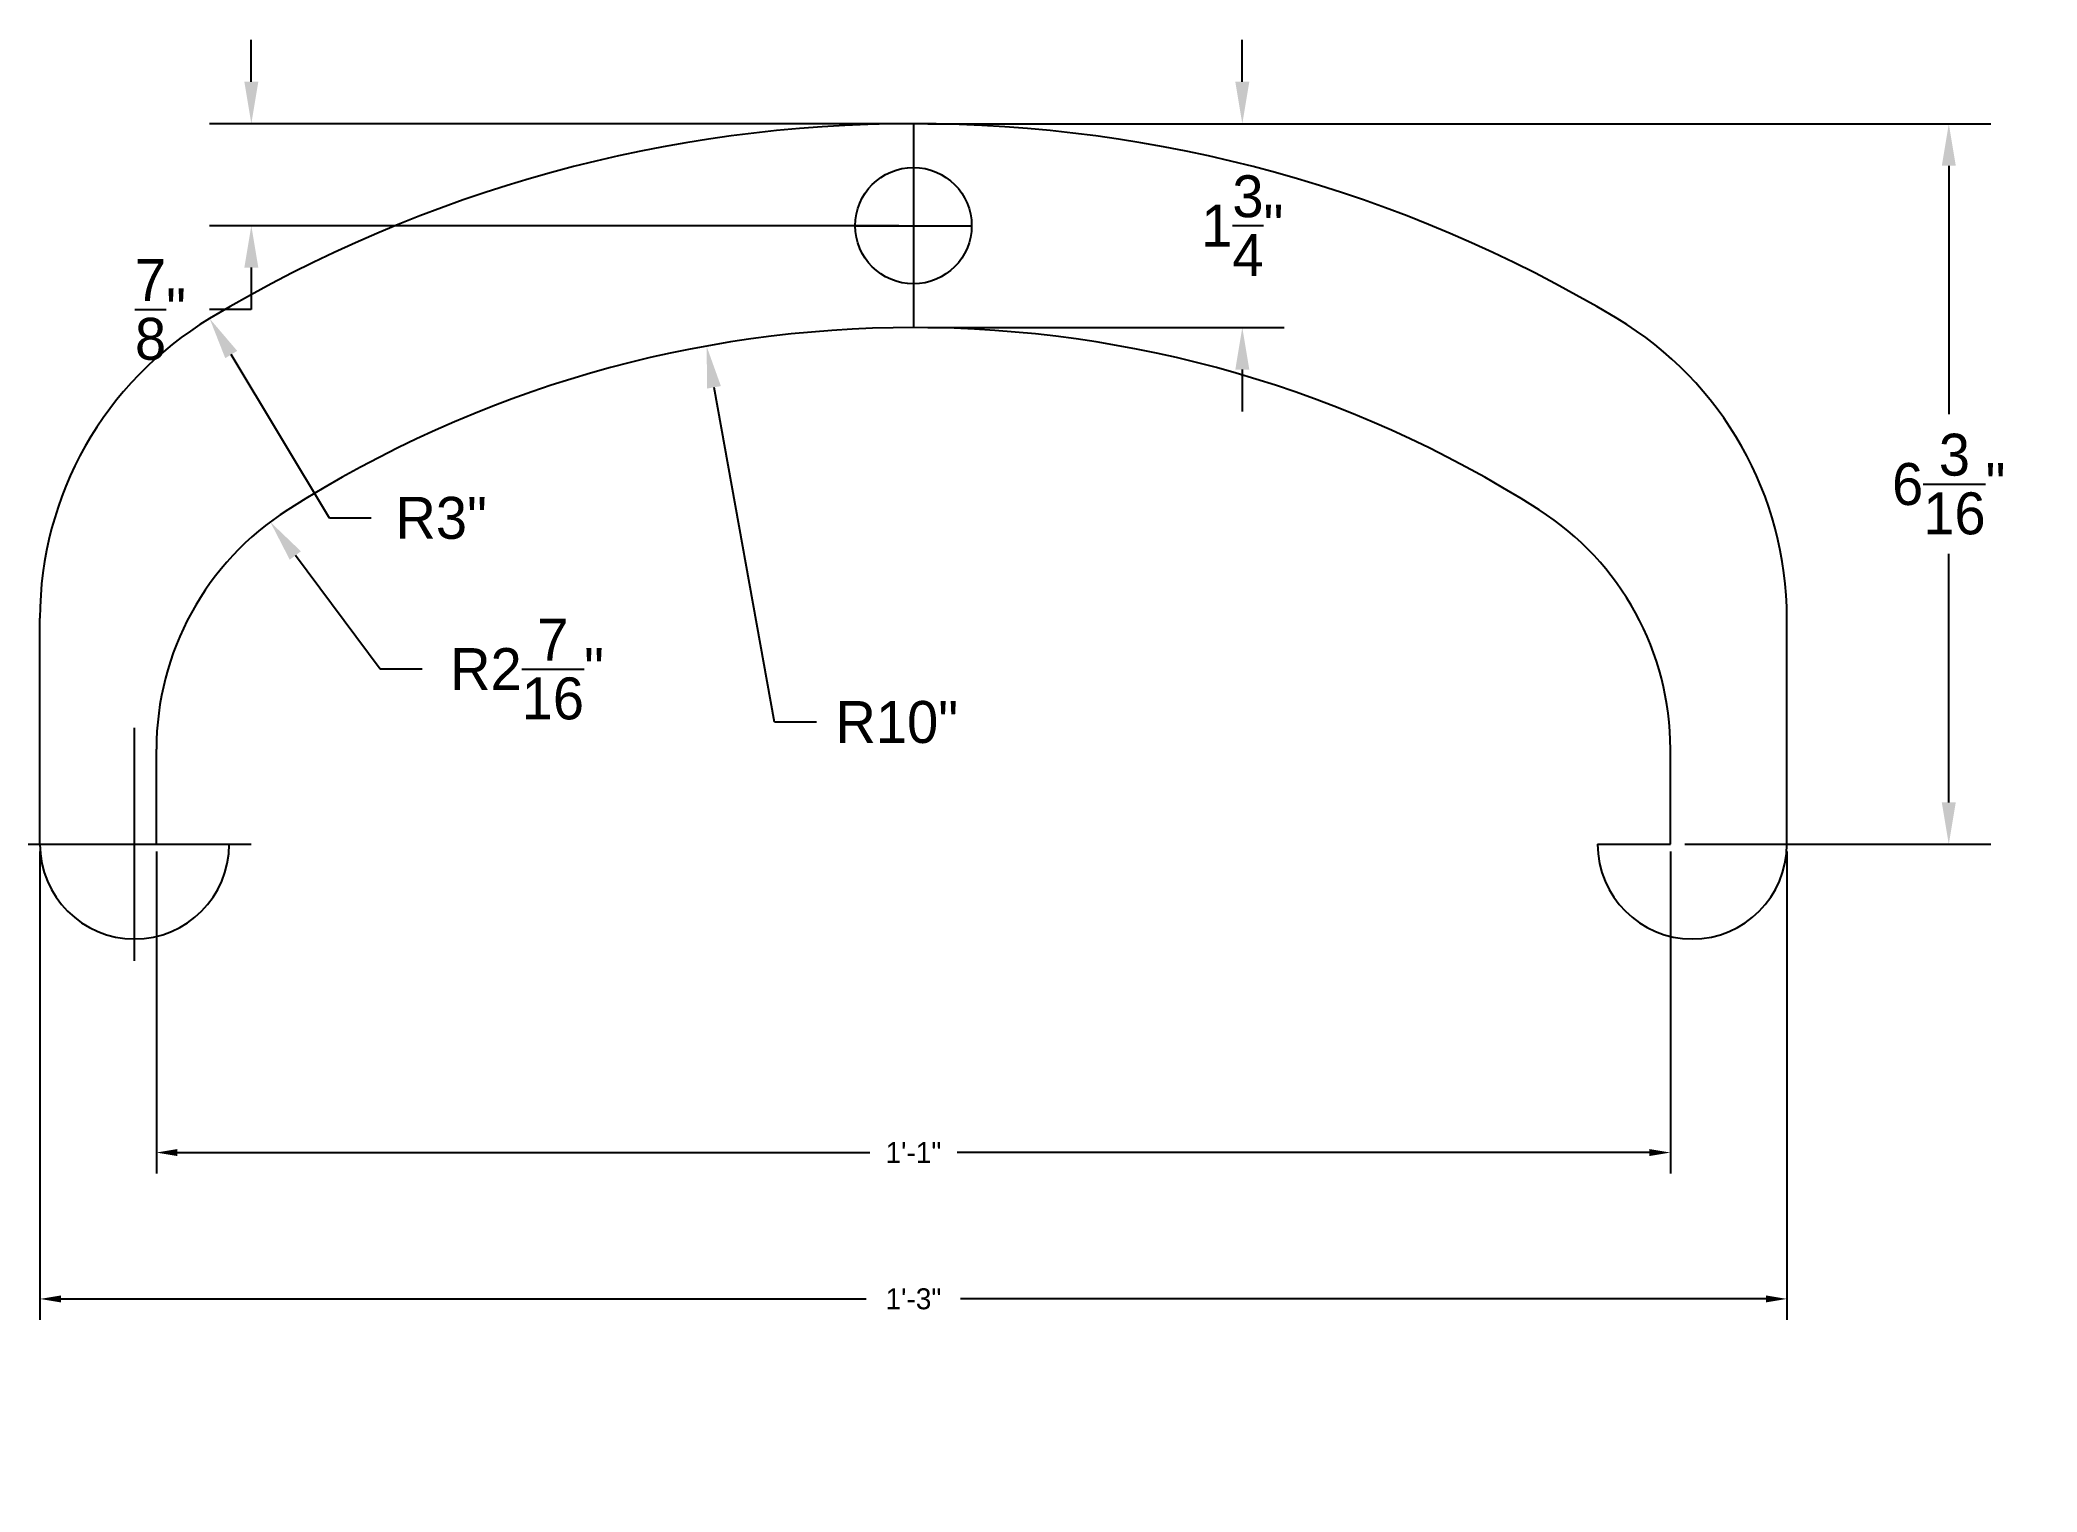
# Model space of a CAD drawing. Header units: inches. Extents: x -1 to 16.1, y -5.6 to 6.9.
import ezdxf

# ---------------------------------------------------------------- set-up
doc = ezdxf.new("R2010")
doc.units = ezdxf.units.IN
doc.header["$MEASUREMENT"] = 0
doc.header["$PDMODE"] = 2
doc.dimstyles.get("Standard").update_dxf_attribs({"dimtxt": 0.18, "dimasz": 0.18, "dimexe": 0.18, "dimexo": 0.0625, "dimgap": 0.09, "dimtad": 0, "dimtih": 1, "dimtoh": 1, "dimdec": 4, "dimzin": 0, "dimdsep": 46, "dimlunit": 4, "dimtxsty": 'Standard', "dimcen": 0.09, "dimadec": 0, "dimazin": 0, "dimtfac": 1, "dimtdec": 4, "dimtofl": 0, "dimtmove": 0, "dimatfit": 3, "dimfxl": 0, "dimtolj": 1, "dimtzin": 0, "dimarcsym": 0})

# ---------------------------------------------------------------- blocks, each defined once
blk = doc.blocks.new('*D1')
at = {"color": 0, "lineweight": -2}
for p, q in [((0, -0.062), (0, -2.827)), ((13, -0.062), (13, -2.827)), ((0.18, -2.647), (6.125, -2.647)), ((12.82, -2.647), (6.875, -2.647))]:
    blk.add_line(p, q, dxfattribs=at)
at = {"color": 0}
for points in [[(0.18, -2.617), (0.18, -2.677), (0, -2.647)], [(12.82, -2.617), (12.82, -2.677), (13, -2.647)]]:
    blk.add_solid(points, dxfattribs=at)
at = {"layer": 'Defpoints', "color": 0}
for p in [(0, 0), (13, 0), (13, -2.647)]:
    blk.add_point(p, dxfattribs=at)
at = {"color": 0, "insert": (6.5, -2.647), "char_height": 0.18, "attachment_point": 5}
blk.add_mtext('\\A1;1\'-1"', dxfattribs=at)
blk = doc.blocks.new('*D2')
at = {"color": 0, "lineweight": -2}
for p, q in [((-1, -0.062), (-1, -4.084)), ((14, -0.062), (14, -4.084)), ((-0.82, -3.904), (6.095, -3.904)), ((13.82, -3.904), (6.905, -3.904))]:
    blk.add_line(p, q, dxfattribs=at)
at = {"color": 0}
for points in [[(-0.82, -3.874), (-0.82, -3.934), (-1, -3.904)], [(13.82, -3.874), (13.82, -3.934), (14, -3.904)]]:
    blk.add_solid(points, dxfattribs=at)
at = {"layer": 'Defpoints', "color": 0}
for p in [(-1, 0), (14, 0), (14, -3.904)]:
    blk.add_point(p, dxfattribs=at)
at = {"color": 0, "insert": (6.5, -3.904), "char_height": 0.18, "attachment_point": 5}
blk.add_mtext('\\A1;1\'-3"', dxfattribs=at)
blk = doc.blocks.new('*D3')
at = {"color": 0, "lineweight": -2}
for p, q in [((1.922, 1.505), (1.193, 2.48)), ((2.282, 1.505), (1.922, 1.505))]:
    blk.add_line(p, q, dxfattribs=at)
at = {"color": 0}
blk.add_solid([(1.241, 2.516), (1.145, 2.444), (0.978, 2.768)], dxfattribs=at)
at = {"layer": 'Defpoints', "color": 0}
for p in [(0.978, 2.768), (2.438, 0.816)]:
    blk.add_point(p, dxfattribs=at)
at = {"color": 0, "insert": (3.182, 1.505), "char_height": 0.36, "attachment_point": 5}
blk.add_mtext('\\A1;R2{\\H1.000000x;\\S7/16;}"', dxfattribs=at)
blk = doc.blocks.new('*D4')
at = {"color": 0, "lineweight": -2}
for p, q in [((5.307, 1.048), (4.788, 3.924)), ((5.667, 1.048), (5.307, 1.048))]:
    blk.add_line(p, q, dxfattribs=at)
at = {"color": 0}
blk.add_solid([(4.847, 3.935), (4.729, 3.914), (4.724, 4.278)], dxfattribs=at)
at = {"layer": 'Defpoints', "color": 0}
for p in [(4.724, 4.278), (6.5, -5.563)]:
    blk.add_point(p, dxfattribs=at)
at = {"color": 0, "insert": (6.357, 1.048), "char_height": 0.36, "attachment_point": 5}
blk.add_mtext('\\A1;R10"', dxfattribs=at)
blk = doc.blocks.new('*D5')
at = {"color": 0, "lineweight": -2}
for p, q in [((1.485, 2.801), (0.642, 4.206)), ((1.845, 2.801), (1.485, 2.801))]:
    blk.add_line(p, q, dxfattribs=at)
at = {"color": 0}
blk.add_solid([(0.694, 4.237), (0.591, 4.175), (0.457, 4.515)], dxfattribs=at)
at = {"layer": 'Defpoints', "color": 0}
for p in [(0.457, 4.515), (2, 1.942)]:
    blk.add_point(p, dxfattribs=at)
at = {"color": 0, "insert": (2.445, 2.801), "char_height": 0.36, "attachment_point": 5}
blk.add_mtext('\\A1;R3"', dxfattribs=at)
blk = doc.blocks.new('*D6')
at = {"color": 0, "lineweight": -2}
for p, q in [((0.815, 6.548), (0.815, 6.908)), ((6.375, 6.188), (0.455, 6.188)), ((6.375, 5.312), (0.455, 5.312)), ((0.815, 4.953), (0.815, 4.593)), ((0.815, 4.593), (0.455, 4.593))]:
    blk.add_line(p, q, dxfattribs=at)
at = {"color": 0}
for points in [[(0.755, 6.548), (0.875, 6.548), (0.815, 6.188)], [(0.755, 4.953), (0.875, 4.953), (0.815, 5.312)]]:
    blk.add_solid(points, dxfattribs=at)
at = {"layer": 'Defpoints', "color": 0}
for p in [(6.5, 6.188), (0.815, 5.312), (6.5, 5.312)]:
    blk.add_point(p, dxfattribs=at)
at = {"color": 0, "insert": (0.035, 4.593), "char_height": 0.36, "attachment_point": 5}
blk.add_mtext('\\A1;{\\H1.000000x;\\S7/8;}"', dxfattribs=at)
blk = doc.blocks.new('*D7')
at = {"color": 0, "lineweight": -2}
for p, q in [((9.324, 6.548), (9.324, 6.907)), ((6.625, 6.188), (9.684, 6.188)), ((6.625, 4.438), (9.684, 4.438)), ((9.324, 4.077), (9.324, 3.717))]:
    blk.add_line(p, q, dxfattribs=at)
at = {"color": 0}
for points in [[(9.264, 6.548), (9.384, 6.548), (9.324, 6.188)], [(9.264, 4.077), (9.384, 4.077), (9.324, 4.438)]]:
    blk.add_solid(points, dxfattribs=at)
at = {"layer": 'Defpoints', "color": 0}
for p in [(6.5, 6.188), (6.5, 4.438), (9.324, 4.438)]:
    blk.add_point(p, dxfattribs=at)
at = {"color": 0, "insert": (9.324, 5.313), "char_height": 0.36, "attachment_point": 5}
blk.add_mtext('\\A1;1{\\H1.000000x;\\S3/4;}"', dxfattribs=at)
blk = doc.blocks.new('*D8')
at = {"color": 0, "lineweight": -2}
for p, q in [((6.688, 6.187), (15.75, 6.187)), ((15.39, 5.827), (15.39, 3.694)), ((15.39, 0.36), (15.39, 2.494)), ((13.125, 0), (15.75, 0))]:
    blk.add_line(p, q, dxfattribs=at)
at = {"color": 0}
for points in [[(15.33, 5.827), (15.45, 5.827), (15.39, 6.187)], [(15.33, 0.36), (15.45, 0.36), (15.39, 0)]]:
    blk.add_solid(points, dxfattribs=at)
at = {"layer": 'Defpoints', "color": 0}
for p in [(6.563, 6.187), (13, 0), (15.39, 0)]:
    blk.add_point(p, dxfattribs=at)
at = {"color": 0, "insert": (15.39, 3.094), "char_height": 0.36, "attachment_point": 5}
blk.add_mtext('\\A1;6{\\H1.000000x;\\S3/16;}"', dxfattribs=at)

msp = doc.modelspace()

# ---------------------------------------------------------------- linework, layer by layer
for p, q in [((6.5, 6.1875), (6.5, 4.4375)), ((6, 5.3125), (7, 5.3125)), ((-1, 0), (-1, 1.94167)), ((14, 0), (14, 1.94167)), ((0, 0), (0, 0.81618)), ((13, 0), (13, 0.81618)), ((0, 0), (0.625, 0)), ((12.375, 0), (13, 0))]:
    msp.add_line(p, q)
msp.add_circle((6.5, 5.3125), 0.5)
for centre, radius, start, end in [((6.5, -5.5625), 11.75, 59.050277, 120.949723), ((2, 1.94167), 3, 120.949723, 180), ((11, 1.94167), 3, 0, 59.050277), ((6.5, -5.5625), 10, 57.50744, 122.49256), ((2.4375, 0.81618), 2.4375, 122.49256, 180), ((10.5625, 0.81618), 2.4375, 0, 57.50744), ((-0.1875, 0), 0.8125, 180, 0), ((13.1875, 0), 0.8125, 180, 0)]:
    msp.add_arc(centre, radius, start, end)
msp.add_point((-0.1875, 0))

# ---------------------------------------------------------------- dimensions: what is measured, and where the dimension line sits
for base, p1, p2, picture, middle in [((0.81545, 5.3125), (6.5, 6.1875), (6.5, 5.3125), '*D6', (0.03545, 4.5925)), ((9.3237, 4.4375), (6.5, 6.1875), (6.5, 4.4375), '*D7', (9.3237, 5.3125)), ((15.39013, 0), (6.5625, 6.1875), (13, 0), '*D8', (15.39013, 3.09375))]:
    dim = msp.add_linear_dim(base=base, p1=p1, p2=p2, angle=90, dimstyle='Standard', override={"dimscale": 2})
    dim.commit()
    dim.dimension.update_dxf_attribs({"geometry": picture, "text_midpoint": middle})
for center, mpoint, override, picture, middle in [((2, 1.94167), (0.45714, 4.51452), {"dimscale": 2, "dimtmove": 1}, '*D5', (1.48488, 2.80068)), ((6.5, -5.5625), (4.7238, 4.27849), {"dimscale": 2}, '*D4', (6.35681, 1.04836)), ((2.4375, 0.81618), (0.97751, 2.76806), {"dimscale": 2}, '*D3', (3.1819, 1.50549))]:
    dim = msp.add_radius_dim(center=center, mpoint=mpoint, dimstyle='Standard', override=override)
    dim.commit()
    dim.dimension.update_dxf_attribs({"geometry": picture, "text_midpoint": middle, "dimtype": 164})
dim = msp.add_linear_dim(base=(14, -3.90387), p1=(-1, 0), p2=(14, 0), dimstyle='Standard')
dim.commit()
dim.dimension.update_dxf_attribs({"geometry": '*D2', "text_midpoint": (6.5, -3.90387)})
dim = msp.add_linear_dim(base=(13, -2.64676), p1=(0, 0), p2=(13, 0), dimstyle='Standard', override={"dimtxsty": 'Standard'})
dim.commit()
dim.dimension.update_dxf_attribs({"geometry": '*D1', "text_midpoint": (6.5, -2.64676)})

doc.saveas('drawing.dxf')
